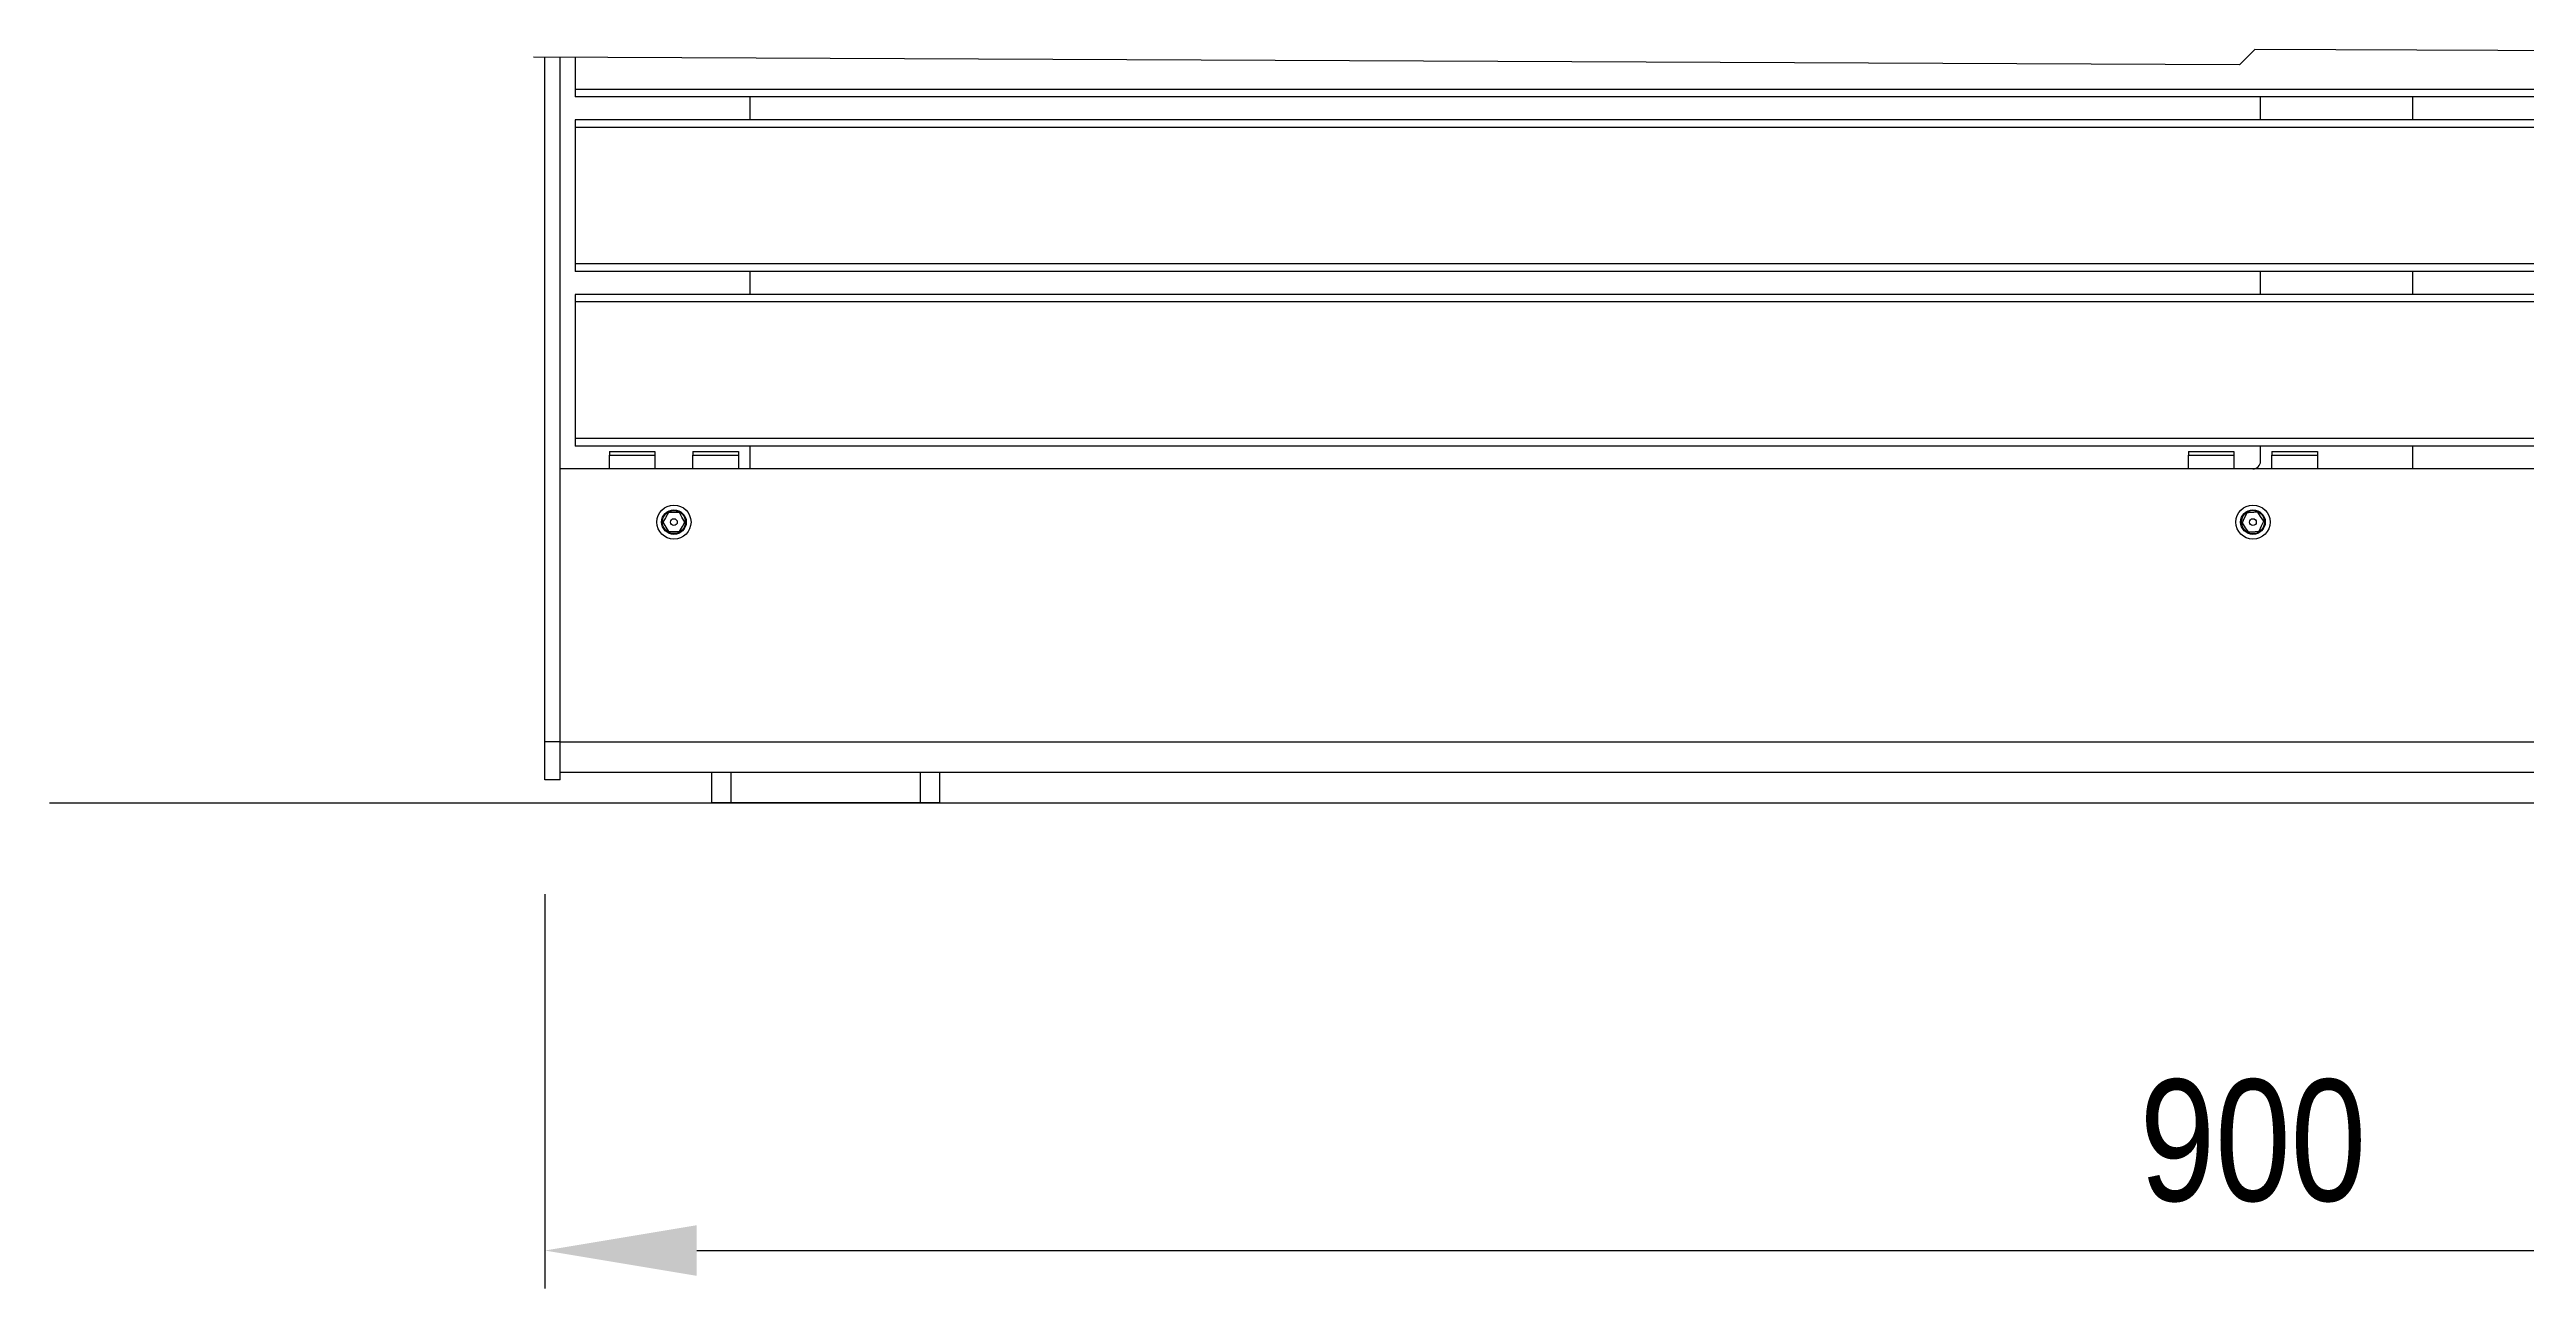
# Model space of a CAD drawing. Header units: millimetres. Extents: x 11004 to 16944, y 3085 to 7285.
# Drawn here: x 13245 to 13897, y 5883 to 6209 of the extents above; entities that cross this region are included whole.
import ezdxf

# ---------------------------------------------------------------- set-up
doc = ezdxf.new("R2010")
doc.units = ezdxf.units.MM
doc.header["$LTSCALE"] = 0.3
doc.styles.add('SEACAD_Arial', font='arial.ttf', dxfattribs={"width": 0.8})
doc.dimstyles.new('ISO-25', dxfattribs={"dimtxt": 1.6, "dimasz": 2, "dimexe": 0.5, "dimexo": 1.5, "dimtad": 1, "dimdec": 0, "dimtxsty": 'SEACAD_Arial', "dimcen": 2, "dimadec": 0, "dimazin": 0, "dimtfac": 1, "dimtdec": 0, "dimtmove": 0, "dimatfit": 3, "dimfxl": 1, "dimarcsym": 0})

# ---------------------------------------------------------------- blocks, each defined once
blk = doc.blocks.new('*D144')
at = {"color": 0, "lineweight": -2, "transparency": 16777216}
for p, q in [((14275.41, 5991.56), (14275.41, 5882.53)), ((13375.41, 5986.45), (13375.41, 5882.53)), ((13415.41, 5892.53), (14235.41, 5892.53))]:
    blk.add_line(p, q, dxfattribs=at)
at = {"color": 0, "transparency": 16777216}
for points in [[(13415.41, 5899.2), (13415.41, 5885.86), (13375.41, 5892.53)], [(14235.41, 5899.2), (14235.41, 5885.86), (14275.41, 5892.53)]]:
    blk.add_solid(points, dxfattribs=at)
at = {"layer": 'Defpoints', "color": 0, "transparency": 16777216}
for p in [(14275.41, 6021.56), (13375.41, 6016.45), (14275.41, 5892.53)]:
    blk.add_point(p, dxfattribs=at)
at = {"color": 0, "transparency": 16777216, "insert": (13825.41, 5921.37), "char_height": 32, "attachment_point": 5, "style": 'SEACAD_Arial'}
blk.add_mtext('900', dxfattribs=at)

msp = doc.modelspace()

# ---------------------------------------------------------------- linework, layer by layer
for p, q in [((13821.91, 6204.95), (13372.41, 6206.95)), ((13375.41, 6026.56), (13375.41, 6206.94)), ((13379.41, 6026.56), (13379.41, 6206.92)), ((13383.41, 6206.91), (13383.41, 6198.45)), ((13825.91, 6208.95), (13821.91, 6204.95)), ((14275.41, 6206.95), (13825.91, 6208.95)), ((13383.41, 6198.45), (13383.41, 6196.45)), ((14267.41, 6198.45), (13383.41, 6198.45)), ((14267.41, 6196.45), (13383.41, 6196.45)), ((13429.41, 6196.45), (13429.41, 6190.45)), ((13827.41, 6190.45), (13827.41, 6196.45)), ((13867.41, 6196.45), (13867.41, 6190.45)), ((14267.41, 6190.45), (13383.41, 6190.45)), ((13383.41, 6190.45), (13383.41, 6188.45)), ((13383.41, 6188.45), (13383.41, 6152.45)), ((14267.41, 6188.45), (13383.41, 6188.45)), ((13383.41, 6152.45), (13383.41, 6150.45)), ((14267.41, 6152.45), (13383.41, 6152.45)), ((14267.41, 6150.45), (13383.41, 6150.45)), ((13429.41, 6150.45), (13429.41, 6144.45)), ((13827.41, 6144.45), (13827.41, 6150.45)), ((13867.41, 6150.45), (13867.41, 6144.45)), ((14267.41, 6144.45), (13383.41, 6144.45)), ((13383.41, 6144.45), (13383.41, 6142.45)), ((13383.41, 6142.45), (13383.41, 6106.45)), ((14267.41, 6142.45), (13383.41, 6142.45)), ((13383.41, 6106.45), (13383.41, 6104.45)), ((14267.41, 6106.45), (13383.41, 6106.45)), ((14267.41, 6104.45), (13383.41, 6104.45)), ((13392.41, 6103.05), (13392.41, 6102.05)), ((13392.41, 6103.05), (13404.41, 6103.05)), ((13392.41, 6102.05), (13404.41, 6102.05)), ((13392.41, 6098.45), (13392.41, 6102.05)), ((13404.41, 6103.05), (13404.41, 6102.05)), ((13404.41, 6102.05), (13404.41, 6098.45)), ((13414.41, 6103.05), (13414.41, 6102.05)), ((13414.41, 6103.05), (13426.41, 6103.05)), ((13414.41, 6102.05), (13426.41, 6102.05)), ((13414.41, 6098.45), (13414.41, 6102.05)), ((13426.41, 6103.05), (13426.41, 6102.05)), ((13426.41, 6102.05), (13426.41, 6098.45)), ((13429.41, 6104.45), (13429.41, 6098.45)), ((13808.41, 6103.05), (13808.41, 6102.05)), ((13808.41, 6103.05), (13820.41, 6103.05)), ((13808.41, 6102.05), (13820.41, 6102.05)), ((13808.41, 6098.45), (13808.41, 6102.05)), ((13820.41, 6103.05), (13820.41, 6102.05)), ((13820.41, 6102.05), (13820.41, 6098.45)), ((13827.41, 6100.45), (13827.41, 6104.45)), ((13830.41, 6103.05), (13842.41, 6103.05)), ((13830.41, 6103.05), (13830.41, 6102.05)), ((13830.41, 6102.05), (13842.41, 6102.05)), ((13830.41, 6098.45), (13830.41, 6102.05)), ((13842.41, 6103.05), (13842.41, 6102.05)), ((13842.41, 6102.05), (13842.41, 6098.45)), ((13867.41, 6104.45), (13867.41, 6098.45)), ((14271.41, 6098.45), (13379.41, 6098.45)), ((13406.52, 6084.45), (13406.52, 6084.45)), ((13410.85, 6086.95), (13407.97, 6086.95)), ((13407.97, 6081.95), (13410.85, 6081.95)), ((13412.29, 6084.45), (13412.29, 6084.45)), ((13375.41, 6016.56), (13375.41, 6026.56)), ((13379.41, 6026.56), (13375.41, 6026.56)), ((13379.41, 6016.56), (13379.41, 6026.56)), ((14271.41, 6026.45), (13379.41, 6026.45)), ((14271.41, 6018.45), (13379.41, 6018.45)), ((13419.41, 6010.45), (13419.41, 6018.45)), ((13424.41, 6018.45), (13424.41, 6010.45)), ((13474.41, 6010.45), (13474.41, 6018.45)), ((13479.41, 6018.45), (13479.41, 6010.45)), ((13379.41, 6016.56), (13375.41, 6016.56)), ((13424.41, 6010.45), (13419.41, 6010.45)), ((13474.41, 6010.45), (13424.41, 6010.45)), ((13479.41, 6010.45), (13474.41, 6010.45))]:
    msp.add_line(p, q)
at = {"color": 7, "linetype": 'Continuous'}
msp.add_line((13244.91, 6010.45), (14399.91, 6010.45), dxfattribs=at)
at = {"flags": 128}
for points in [[(13407.96, 6086.95), (13407.19, 6085.61), (13406.52, 6084.45)], [(13406.52, 6084.45), (13407.3, 6083.11), (13407.96, 6081.95)], [(13407.96, 6081.95), (13407.96, 6081.95), (13407.96, 6081.95), (13407.97, 6081.95), (13407.97, 6081.95), (13407.97, 6081.95), (13407.97, 6081.95), (13407.97, 6081.95), (13407.97, 6081.95)], [(13412.29, 6084.45), (13411.52, 6085.79), (13410.85, 6086.95)], [(13410.85, 6081.95), (13411.63, 6083.29), (13412.29, 6084.45)], [(13410.85, 6081.95), (13410.85, 6081.95), (13410.85, 6081.95), (13410.85, 6081.95), (13410.85, 6081.95), (13410.85, 6081.95), (13410.85, 6081.95), (13410.85, 6081.95), (13410.85, 6081.95)], [(13823.79, 6086.84), (13823.12, 6085.45), (13822.53, 6084.25)], [(13822.53, 6084.25), (13822.53, 6084.25), (13822.53, 6084.25), (13822.53, 6084.25), (13822.53, 6084.25), (13822.53, 6084.25), (13822.53, 6084.25), (13822.53, 6084.25), (13822.53, 6084.25)], [(13822.53, 6084.25), (13823.39, 6082.96), (13824.14, 6081.85)], [(13823.8, 6086.84), (13823.8, 6086.84), (13823.8, 6086.84), (13823.8, 6086.84), (13823.8, 6086.84), (13823.8, 6086.84), (13823.79, 6086.84), (13823.79, 6086.84), (13823.79, 6086.84)], [(13826.67, 6087.04), (13825.67, 6086.97), (13824.21, 6086.87), (13823.8, 6086.84)], [(13824.14, 6081.85), (13824.56, 6081.88), (13826.02, 6081.98), (13827.02, 6082.05)], [(13828.29, 6084.65), (13827.42, 6085.93), (13826.68, 6087.04)], [(13827.02, 6082.05), (13827.7, 6083.44), (13828.29, 6084.65)], [(13824.14, 6081.85), (13824.14, 6081.85), (13824.14, 6081.85), (13824.14, 6081.85), (13824.14, 6081.85), (13824.14, 6081.85), (13824.14, 6081.85), (13824.14, 6081.85), (13824.14, 6081.85)]]:
    msp.add_lwpolyline(points, dxfattribs=at)
for centre, radius in [((13409.41, 6084.45), 4.5), ((13825.41, 6084.45), 4.5), ((13409.41, 6084.45), 3.25), ((13409.41, 6084.45), 3.1), ((13409.41, 6084.45), 3.03), ((13409.41, 6084.45), 0.894), ((13825.41, 6084.45), 3.25), ((13825.41, 6084.45), 3.1), ((13825.41, 6084.45), 3.03), ((13825.41, 6084.45), 0.894)]:
    msp.add_circle(centre, radius)
for centre, radius, start, end in [((13825.41, 6100.45), 2, 270.00067, 359.99933), ((13407.99, 6086.91), 0.0445, 119.11947, 121.06902), ((13410.83, 6086.91), 0.0445, 58.93098, 60.88053), ((13826.69, 6087.08), 0.0435, 242.93025, 244.94042), ((13827.01, 6082.07), 0.0144, 300.92997, 307.06294), ((13828.27, 6084.65), 0.0193, 1.05184, 5.61586)]:
    msp.add_arc(centre, radius, start, end)

# ---------------------------------------------------------------- dimensions: what is measured, and where the dimension line sits
dim = msp.add_linear_dim(base=(14275.41, 5892.53), p1=(13375.41, 6016.45), p2=(14275.41, 6021.56), dimstyle='ISO-25')
dim.commit()
dim.dimension.update_dxf_attribs({"geometry": '*D144', "text_midpoint": (13825.41, 5921.37)})

doc.saveas('drawing.dxf')
